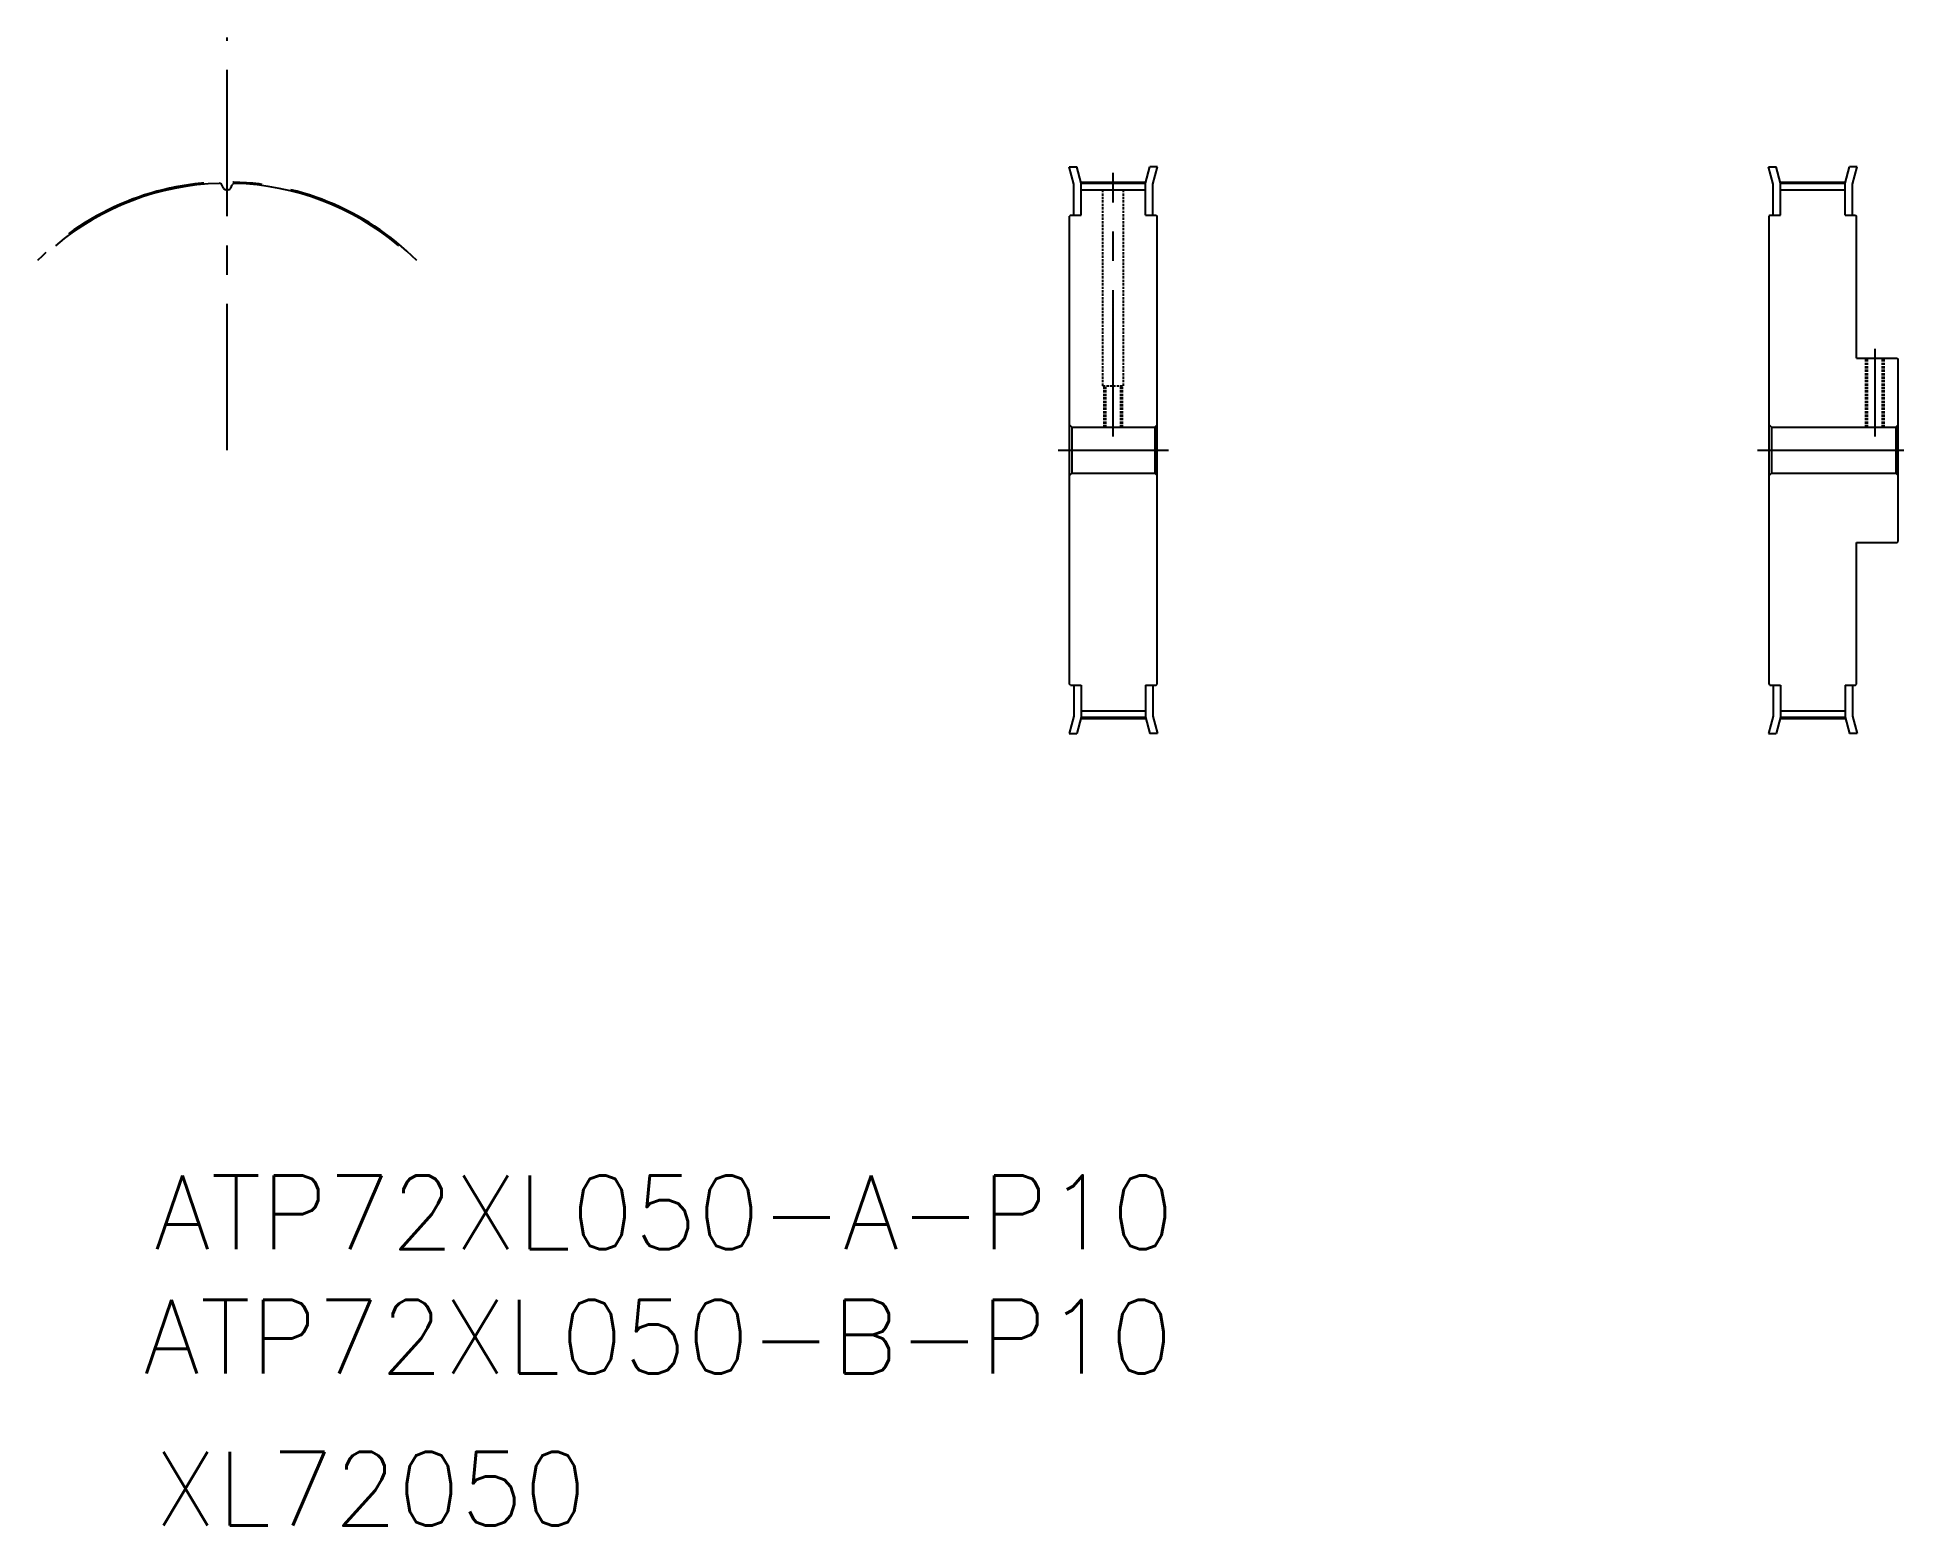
# Model space of a CAD drawing. Extents: x 89 to 495, y -189 to 134.
import ezdxf

# ---------------------------------------------------------------- set-up
doc = ezdxf.new("R2010")
doc.units = 0
doc.linetypes.add('CENTER', pattern=[50.8, 31.75, -6.35, 6.35, -6.35])
doc.linetypes.add('DASHED', pattern=[0.75, 0.5, -0.25])
doc.layers.get('0').update_dxf_attribs({"linetype": 'CONTINUOUS'})
doc.layers.add('CENTER', color=1, linetype='CENTER')
doc.styles.get("Standard").update_dxf_attribs({"font": 'txt', "bigfont": 'BIGFONT'})

msp = doc.modelspace()

# ---------------------------------------------------------------- linework, layer by layer
at = {"color": 7, "linetype": 'CONTINUOUS'}
for p, q in [((312.52, 106), (314.17, 106)), ((313.52, 102.25), (312.52, 106)), ((315.12, 102.46), (314.17, 106)), ((329.12, 102.46), (330.07, 106)), ((331.73, 106), (330.07, 106)), ((330.72, 102.25), (331.73, 106)), ((464.37, 106), (466.02, 106)), ((465.37, 102.25), (464.37, 106)), ((466.97, 102.46), (466.02, 106)), ((480.97, 102.46), (481.92, 106)), ((483.58, 106), (481.92, 106)), ((482.57, 102.25), (483.58, 106)), ((128.94, 101.41), (128.63, 102.09)), ((130.54, 101.41), (130.85, 102.09)), ((313.52, 95.5), (313.52, 102.25)), ((315.12, 102.46), (329.12, 102.46)), ((315.12, 95.5), (315.12, 102.46)), ((329.12, 95.5), (329.12, 102.46)), ((330.72, 95.5), (330.72, 102.25)), ((465.37, 95.5), (465.37, 102.25)), ((466.97, 95.5), (466.97, 102.46)), ((466.97, 102.46), (480.97, 102.46)), ((480.97, 95.5), (480.97, 102.46)), ((482.57, 95.5), (482.57, 102.25)), ((315.12, 101.06), (329.12, 101.06)), ((466.97, 101.06), (480.97, 101.06)), ((312.82, 95.5), (312.62, 95.3)), ((312.62, -6.3), (312.62, 95.3)), ((312.82, 95.5), (315.12, 95.5)), ((329.12, 95.5), (331.42, 95.5)), ((331.42, 95.5), (331.62, 95.3)), ((331.62, -6.3), (331.62, 95.3)), ((464.67, 95.5), (464.47, 95.3)), ((464.47, -6.3), (464.47, 95.3)), ((464.67, 95.5), (466.97, 95.5)), ((480.97, 95.5), (483.27, 95.5)), ((483.27, 95.5), (483.47, 95.3)), ((483.47, 64.5), (483.47, 95.3)), ((483.47, 64.5), (492.27, 64.5)), ((492.27, 64.5), (492.47, 64.3)), ((492.47, 24.7), (492.47, 64.3)), ((313.12, 49.5), (312.62, 50)), ((313.12, 49.5), (331.12, 49.5)), ((313.12, 49.5), (313.12, 39.5)), ((331.12, 49.5), (331.62, 50)), ((331.12, 49.5), (331.12, 39.5)), ((464.97, 49.5), (464.47, 50)), ((464.97, 49.5), (491.97, 49.5)), ((464.97, 49.5), (464.97, 39.5)), ((491.97, 49.5), (492.47, 50)), ((491.97, 49.5), (491.97, 39.5)), ((313.12, 39.5), (312.62, 39)), ((313.12, 39.5), (331.12, 39.5)), ((331.12, 39.5), (331.62, 39)), ((464.97, 39.5), (464.47, 39)), ((464.97, 39.5), (491.97, 39.5)), ((491.97, 39.5), (492.47, 39)), ((483.47, 24.5), (492.27, 24.5)), ((483.47, -6.3), (483.47, 24.5)), ((492.27, 24.5), (492.47, 24.7)), ((312.82, -6.5), (312.62, -6.3)), ((312.82, -6.5), (315.12, -6.5)), ((313.52, -6.5), (313.52, -13.25)), ((315.12, -6.5), (315.12, -13.46)), ((329.12, -6.5), (331.42, -6.5)), ((329.12, -6.5), (329.12, -13.46)), ((330.72, -6.5), (330.72, -13.25)), ((331.42, -6.5), (331.62, -6.3)), ((464.67, -6.5), (464.47, -6.3)), ((464.67, -6.5), (466.97, -6.5)), ((465.37, -6.5), (465.37, -13.25)), ((466.97, -6.5), (466.97, -13.46)), ((480.97, -6.5), (480.97, -13.46)), ((480.97, -6.5), (483.27, -6.5)), ((482.57, -6.5), (482.57, -13.25)), ((483.27, -6.5), (483.47, -6.3)), ((315.12, -12.06), (329.12, -12.06)), ((466.97, -12.06), (480.97, -12.06)), ((313.52, -13.25), (312.52, -17)), ((315.12, -13.46), (314.17, -17)), ((315.12, -13.46), (329.12, -13.46)), ((329.12, -13.46), (330.07, -17)), ((330.72, -13.25), (331.73, -17)), ((465.37, -13.25), (464.37, -17)), ((466.97, -13.46), (466.02, -17)), ((466.97, -13.46), (480.97, -13.46)), ((480.97, -13.46), (481.92, -17)), ((482.57, -13.25), (483.58, -17)), ((312.52, -17), (314.17, -17)), ((331.73, -17), (330.07, -17)), ((464.37, -17), (466.02, -17)), ((483.58, -17), (481.92, -17))]:
    msp.add_line(p, q, dxfattribs=at)
at = {"color": 3, "linetype": 'DASHED'}
for p, q in [((319.87, 58.5), (319.87, 101.06)), ((324.37, 58.5), (324.37, 101.06)), ((485.47, 49.5), (485.47, 64.5)), ((485.85, 49.5), (485.85, 64.5)), ((489.09, 49.5), (489.09, 64.5)), ((489.47, 49.5), (489.47, 64.5)), ((319.87, 58.5), (324.37, 58.5)), ((320.12, 49.5), (320.12, 58.5)), ((320.5, 49.5), (320.5, 58.5)), ((323.74, 49.5), (323.74, 58.5)), ((324.12, 49.5), (324.12, 58.5))]:
    msp.add_line(p, q, dxfattribs=at)
at = {"color": 7, "linetype": 'CONTINUOUS'}
for centre, radius, start, end in [((129.74, 44.5), 57.96, 91.6655, 130), ((128.07, 101.83), 0.61, 25, 91.6655), ((131.41, 101.83), 0.61, 88.3345, 155), ((129.74, 44.5), 57.96, 50, 88.3345), ((129.49, 101.67), 0.61, 205, 270.2483), ((129.74, 44.5), 56.56, 89.7517, 90.2483), ((129.99, 101.67), 0.61, 269.7517, 335)]:
    msp.add_arc(centre, radius, start, end, dxfattribs=at)
at = {"layer": 'CENTER', "color": 1, "linetype": 'CENTER'}
for p, q in [((129.74, 44.5), (129.74, 134.11)), ((315.12, 102.72), (329.12, 102.72)), ((322.12, 47.5), (322.12, 104.72)), ((466.97, 102.72), (480.97, 102.72)), ((487.47, 47.5), (487.47, 66.5)), ((310.12, 44.5), (334.12, 44.5)), ((461.97, 44.5), (494.97, 44.5)), ((315.12, -13.71), (329.12, -13.71)), ((466.97, -13.71), (480.97, -13.71))]:
    msp.add_line(p, q, dxfattribs=at)
msp.add_arc((129.74, 44.5), 58.22, 45, 135, dxfattribs=at)

# ---------------------------------------------------------------- texts
at = {"color": 7, "linetype": 'CONTINUOUS'}
for s, p in [('ATP72XL050-A-P10', (113.87, -128.95)), ('ATP72XL050-B-P10', (111.54, -155.95)), ('XL72050', (113.87, -188.95))]:
    msp.add_text(s, height=16, dxfattribs=at).set_placement(p)

doc.saveas('drawing.dxf')
